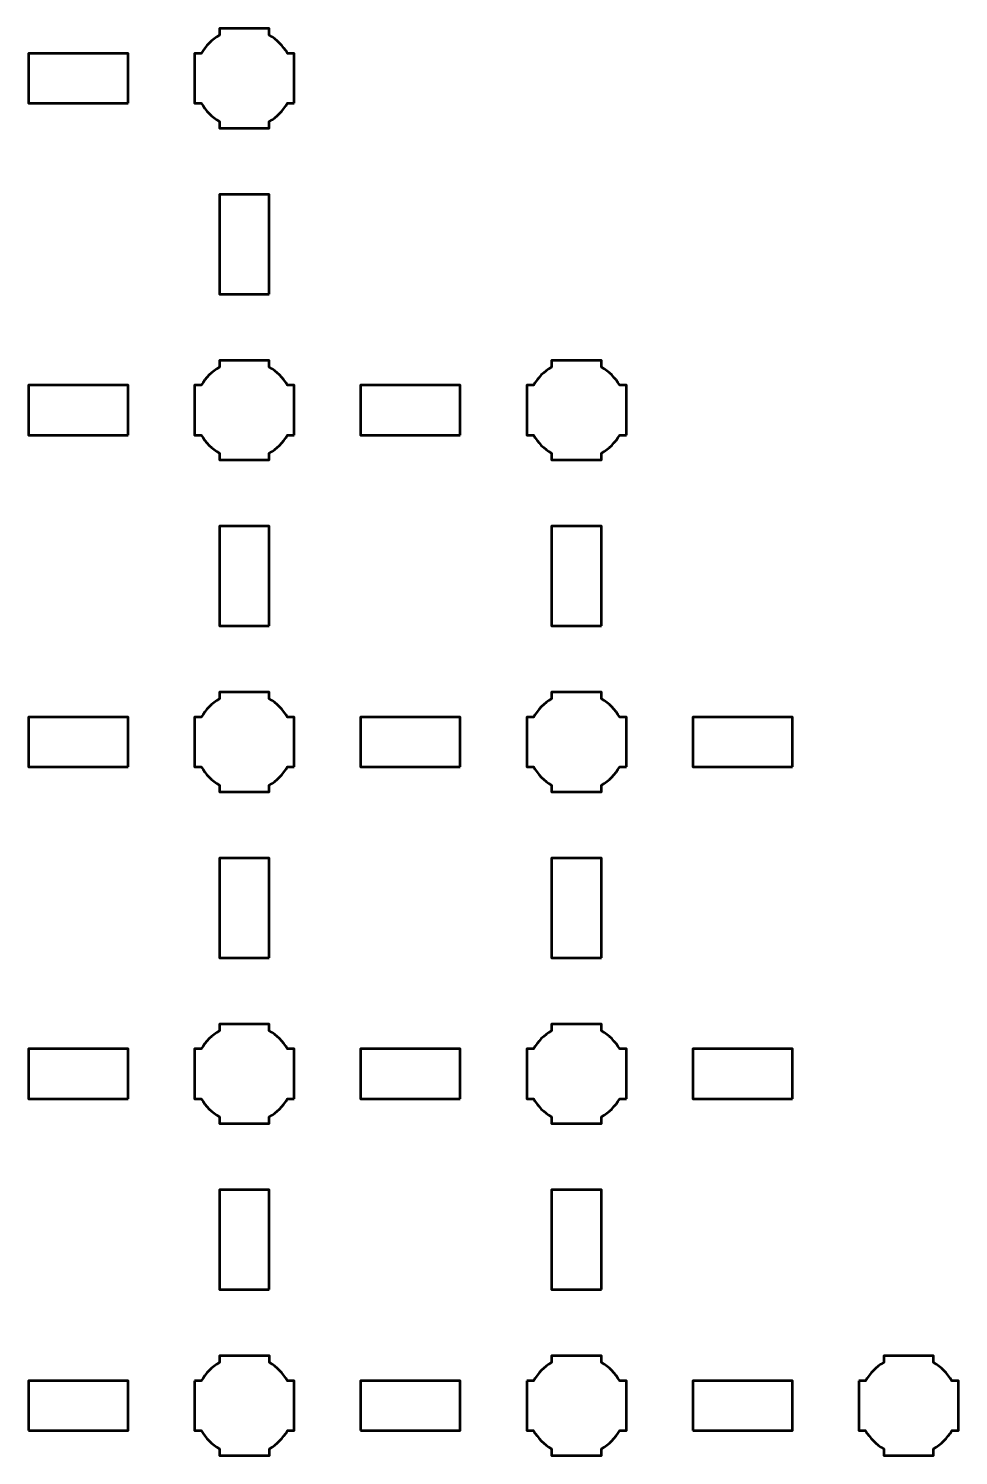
# Model space of a CAD drawing. Header units: centimetres. Extents: x -24.7 to 3.7, y -29.1 to -0.6.
# Drawn here: x -3.8 to 1.8, y -15.15 to -6.55 of the extents above; entities that cross this region are included whole.
import ezdxf

# ---------------------------------------------------------------- set-up
doc = ezdxf.new("R2010")
doc.units = ezdxf.units.CM
doc.header["$MEASUREMENT"] = 0
doc.layers.add('Layer 1', color=7, linetype='Continuous')

msp = doc.modelspace()

# ---------------------------------------------------------------- linework, layer by layer
at = {"layer": 'Layer 1', "lineweight": 53}
for points in [[(-3.8, -15), (-3.2, -15), (-3.2, -14.7), (-3.8, -14.7), (-3.8, -15)], [(-1.8, -15), (-1.2, -15), (-1.2, -14.7), (-1.8, -14.7), (-1.8, -15)], [(0.2, -15), (0.8, -15), (0.8, -14.7), (0.2, -14.7), (0.2, -15)]]:
    msp.add_lwpolyline(points, close=True, dxfattribs=at)
for points, knots in [([(-2.20002, -7), (-2.20002, -7), (-2.24017, -7), (-2.24017, -7), (-2.24017, -7), (-2.26652, -7.04553), (-2.30449, -7.0835), (-2.35002, -7.10985), (-2.35002, -7.10985), (-2.35002, -7.10985), (-2.35002, -7.15), (-2.35002, -7.15), (-2.35002, -7.15), (-2.35002, -7.15), (-2.50002, -7.15), (-2.50002, -7.15), (-2.50002, -7.15), (-2.50002, -7.15), (-2.65002, -7.15), (-2.65002, -7.15), (-2.65002, -7.15), (-2.65002, -7.15), (-2.65002, -7.10985), (-2.65002, -7.10985), (-2.65002, -7.10985), (-2.69555, -7.0835), (-2.73352, -7.04553), (-2.75987, -7), (-2.75987, -7), (-2.75987, -7), (-2.80002, -7), (-2.80002, -7), (-2.80002, -7), (-2.80002, -7), (-2.80002, -6.85), (-2.80002, -6.85), (-2.80002, -6.85), (-2.80002, -6.85), (-2.80002, -6.7), (-2.80002, -6.7), (-2.80002, -6.7), (-2.80002, -6.7), (-2.75987, -6.7), (-2.75987, -6.7), (-2.75987, -6.7), (-2.73352, -6.65447), (-2.69555, -6.6165), (-2.65002, -6.59015), (-2.65002, -6.59015), (-2.65002, -6.59015), (-2.65002, -6.55), (-2.65002, -6.55), (-2.65002, -6.55), (-2.65002, -6.55), (-2.50002, -6.55), (-2.50002, -6.55), (-2.50002, -6.55), (-2.50002, -6.55), (-2.35002, -6.55), (-2.35002, -6.55), (-2.35002, -6.55), (-2.35002, -6.55), (-2.35002, -6.59015), (-2.35002, -6.59015), (-2.35002, -6.59015), (-2.30449, -6.6165), (-2.26652, -6.65447), (-2.24017, -6.7), (-2.24017, -6.7), (-2.24017, -6.7), (-2.20002, -6.7), (-2.20002, -6.7), (-2.20002, -6.7), (-2.20002, -6.7), (-2.20002, -6.85), (-2.20002, -6.85), (-2.20002, -6.85), (-2.20002, -6.85), (-2.20002, -7), (-2.20002, -7)], [0, 0, 0, 0, 0.05, 0.05, 0.05, 0.05, 0.1, 0.1, 0.1, 0.1, 0.15, 0.15, 0.15, 0.15, 0.2, 0.2, 0.2, 0.2, 0.25, 0.25, 0.25, 0.25, 0.3, 0.3, 0.3, 0.3, 0.35, 0.35, 0.35, 0.35, 0.4, 0.4, 0.4, 0.4, 0.45, 0.45, 0.45, 0.45, 0.5, 0.5, 0.5, 0.5, 0.55, 0.55, 0.55, 0.55, 0.6, 0.6, 0.6, 0.6, 0.65, 0.65, 0.65, 0.65, 0.7, 0.7, 0.7, 0.7, 0.75, 0.75, 0.75, 0.75, 0.8, 0.8, 0.8, 0.8, 0.85, 0.85, 0.85, 0.85, 0.9, 0.9, 0.9, 0.9, 0.95, 0.95, 0.95, 0.95, 1, 1, 1, 1]), ([(-3.20002, -7), (-3.20002, -7), (-3.80002, -7), (-3.80002, -7), (-3.80002, -7), (-3.80002, -7), (-3.80002, -6.7), (-3.80002, -6.7), (-3.80002, -6.7), (-3.80002, -6.7), (-3.20002, -6.7), (-3.20002, -6.7), (-3.20002, -6.7), (-3.20002, -6.7), (-3.20002, -7), (-3.20002, -7)], [0, 0, 0, 0, 0.25, 0.25, 0.25, 0.25, 0.5, 0.5, 0.5, 0.5, 0.75, 0.75, 0.75, 0.75, 1, 1, 1, 1]), ([(-2.35002, -8.15), (-2.35002, -8.15), (-2.65002, -8.15), (-2.65002, -8.15), (-2.65002, -8.15), (-2.65002, -8.15), (-2.65002, -7.55), (-2.65002, -7.55), (-2.65002, -7.55), (-2.65002, -7.55), (-2.35002, -7.55), (-2.35002, -7.55), (-2.35002, -7.55), (-2.35002, -7.55), (-2.35002, -8.15), (-2.35002, -8.15)], [0, 0, 0, 0, 0.25, 0.25, 0.25, 0.25, 0.5, 0.5, 0.5, 0.5, 0.75, 0.75, 0.75, 0.75, 1, 1, 1, 1]), ([(-2.20002, -9), (-2.20002, -9), (-2.24017, -9), (-2.24017, -9), (-2.24017, -9), (-2.26652, -9.04553), (-2.30449, -9.0835), (-2.35002, -9.10985), (-2.35002, -9.10985), (-2.35002, -9.10985), (-2.35002, -9.15), (-2.35002, -9.15), (-2.35002, -9.15), (-2.35002, -9.15), (-2.50002, -9.15), (-2.50002, -9.15), (-2.50002, -9.15), (-2.50002, -9.15), (-2.65002, -9.15), (-2.65002, -9.15), (-2.65002, -9.15), (-2.65002, -9.15), (-2.65002, -9.10985), (-2.65002, -9.10985), (-2.65002, -9.10985), (-2.69555, -9.0835), (-2.73352, -9.04553), (-2.75987, -9), (-2.75987, -9), (-2.75987, -9), (-2.80002, -9), (-2.80002, -9), (-2.80002, -9), (-2.80002, -9), (-2.80002, -8.85), (-2.80002, -8.85), (-2.80002, -8.85), (-2.80002, -8.85), (-2.80002, -8.7), (-2.80002, -8.7), (-2.80002, -8.7), (-2.80002, -8.7), (-2.75987, -8.7), (-2.75987, -8.7), (-2.75987, -8.7), (-2.73352, -8.65447), (-2.69555, -8.6165), (-2.65002, -8.59015), (-2.65002, -8.59015), (-2.65002, -8.59015), (-2.65002, -8.55), (-2.65002, -8.55), (-2.65002, -8.55), (-2.65002, -8.55), (-2.50002, -8.55), (-2.50002, -8.55), (-2.50002, -8.55), (-2.50002, -8.55), (-2.35002, -8.55), (-2.35002, -8.55), (-2.35002, -8.55), (-2.35002, -8.55), (-2.35002, -8.59015), (-2.35002, -8.59015), (-2.35002, -8.59015), (-2.30449, -8.6165), (-2.26652, -8.65447), (-2.24017, -8.7), (-2.24017, -8.7), (-2.24017, -8.7), (-2.20002, -8.7), (-2.20002, -8.7), (-2.20002, -8.7), (-2.20002, -8.7), (-2.20002, -8.85), (-2.20002, -8.85), (-2.20002, -8.85), (-2.20002, -8.85), (-2.20002, -9), (-2.20002, -9)], [0, 0, 0, 0, 0.05, 0.05, 0.05, 0.05, 0.1, 0.1, 0.1, 0.1, 0.15, 0.15, 0.15, 0.15, 0.2, 0.2, 0.2, 0.2, 0.25, 0.25, 0.25, 0.25, 0.3, 0.3, 0.3, 0.3, 0.35, 0.35, 0.35, 0.35, 0.4, 0.4, 0.4, 0.4, 0.45, 0.45, 0.45, 0.45, 0.5, 0.5, 0.5, 0.5, 0.55, 0.55, 0.55, 0.55, 0.6, 0.6, 0.6, 0.6, 0.65, 0.65, 0.65, 0.65, 0.7, 0.7, 0.7, 0.7, 0.75, 0.75, 0.75, 0.75, 0.8, 0.8, 0.8, 0.8, 0.85, 0.85, 0.85, 0.85, 0.9, 0.9, 0.9, 0.9, 0.95, 0.95, 0.95, 0.95, 1, 1, 1, 1]), ([(-0.20002, -9), (-0.20002, -9), (-0.24017, -9), (-0.24017, -9), (-0.24017, -9), (-0.26652, -9.04553), (-0.30449, -9.0835), (-0.35002, -9.10985), (-0.35002, -9.10985), (-0.35002, -9.10985), (-0.35002, -9.15), (-0.35002, -9.15), (-0.35002, -9.15), (-0.35002, -9.15), (-0.50002, -9.15), (-0.50002, -9.15), (-0.50002, -9.15), (-0.50002, -9.15), (-0.65002, -9.15), (-0.65002, -9.15), (-0.65002, -9.15), (-0.65002, -9.15), (-0.65002, -9.10985), (-0.65002, -9.10985), (-0.65002, -9.10985), (-0.69555, -9.0835), (-0.73352, -9.04553), (-0.75987, -9), (-0.75987, -9), (-0.75987, -9), (-0.80002, -9), (-0.80002, -9), (-0.80002, -9), (-0.80002, -9), (-0.80002, -8.85), (-0.80002, -8.85), (-0.80002, -8.85), (-0.80002, -8.85), (-0.80002, -8.7), (-0.80002, -8.7), (-0.80002, -8.7), (-0.80002, -8.7), (-0.75987, -8.7), (-0.75987, -8.7), (-0.75987, -8.7), (-0.73352, -8.65447), (-0.69555, -8.6165), (-0.65002, -8.59015), (-0.65002, -8.59015), (-0.65002, -8.59015), (-0.65002, -8.55), (-0.65002, -8.55), (-0.65002, -8.55), (-0.65002, -8.55), (-0.50002, -8.55), (-0.50002, -8.55), (-0.50002, -8.55), (-0.50002, -8.55), (-0.35002, -8.55), (-0.35002, -8.55), (-0.35002, -8.55), (-0.35002, -8.55), (-0.35002, -8.59015), (-0.35002, -8.59015), (-0.35002, -8.59015), (-0.30449, -8.6165), (-0.26652, -8.65447), (-0.24017, -8.7), (-0.24017, -8.7), (-0.24017, -8.7), (-0.20002, -8.7), (-0.20002, -8.7), (-0.20002, -8.7), (-0.20002, -8.7), (-0.20002, -8.85), (-0.20002, -8.85), (-0.20002, -8.85), (-0.20002, -8.85), (-0.20002, -9), (-0.20002, -9)], [0, 0, 0, 0, 0.05, 0.05, 0.05, 0.05, 0.1, 0.1, 0.1, 0.1, 0.15, 0.15, 0.15, 0.15, 0.2, 0.2, 0.2, 0.2, 0.25, 0.25, 0.25, 0.25, 0.3, 0.3, 0.3, 0.3, 0.35, 0.35, 0.35, 0.35, 0.4, 0.4, 0.4, 0.4, 0.45, 0.45, 0.45, 0.45, 0.5, 0.5, 0.5, 0.5, 0.55, 0.55, 0.55, 0.55, 0.6, 0.6, 0.6, 0.6, 0.65, 0.65, 0.65, 0.65, 0.7, 0.7, 0.7, 0.7, 0.75, 0.75, 0.75, 0.75, 0.8, 0.8, 0.8, 0.8, 0.85, 0.85, 0.85, 0.85, 0.9, 0.9, 0.9, 0.9, 0.95, 0.95, 0.95, 0.95, 1, 1, 1, 1]), ([(-3.20002, -9), (-3.20002, -9), (-3.80002, -9), (-3.80002, -9), (-3.80002, -9), (-3.80002, -9), (-3.80002, -8.7), (-3.80002, -8.7), (-3.80002, -8.7), (-3.80002, -8.7), (-3.20002, -8.7), (-3.20002, -8.7), (-3.20002, -8.7), (-3.20002, -8.7), (-3.20002, -9), (-3.20002, -9)], [0, 0, 0, 0, 0.25, 0.25, 0.25, 0.25, 0.5, 0.5, 0.5, 0.5, 0.75, 0.75, 0.75, 0.75, 1, 1, 1, 1]), ([(-1.20002, -9), (-1.20002, -9), (-1.80002, -9), (-1.80002, -9), (-1.80002, -9), (-1.80002, -9), (-1.80002, -8.7), (-1.80002, -8.7), (-1.80002, -8.7), (-1.80002, -8.7), (-1.20002, -8.7), (-1.20002, -8.7), (-1.20002, -8.7), (-1.20002, -8.7), (-1.20002, -9), (-1.20002, -9)], [0, 0, 0, 0, 0.25, 0.25, 0.25, 0.25, 0.5, 0.5, 0.5, 0.5, 0.75, 0.75, 0.75, 0.75, 1, 1, 1, 1]), ([(-2.35002, -10.15), (-2.35002, -10.15), (-2.65002, -10.15), (-2.65002, -10.15), (-2.65002, -10.15), (-2.65002, -10.15), (-2.65002, -9.55), (-2.65002, -9.55), (-2.65002, -9.55), (-2.65002, -9.55), (-2.35002, -9.55), (-2.35002, -9.55), (-2.35002, -9.55), (-2.35002, -9.55), (-2.35002, -10.15), (-2.35002, -10.15)], [0, 0, 0, 0, 0.25, 0.25, 0.25, 0.25, 0.5, 0.5, 0.5, 0.5, 0.75, 0.75, 0.75, 0.75, 1, 1, 1, 1]), ([(-0.35002, -10.15), (-0.35002, -10.15), (-0.65002, -10.15), (-0.65002, -10.15), (-0.65002, -10.15), (-0.65002, -10.15), (-0.65002, -9.55), (-0.65002, -9.55), (-0.65002, -9.55), (-0.65002, -9.55), (-0.35002, -9.55), (-0.35002, -9.55), (-0.35002, -9.55), (-0.35002, -9.55), (-0.35002, -10.15), (-0.35002, -10.15)], [0, 0, 0, 0, 0.25, 0.25, 0.25, 0.25, 0.5, 0.5, 0.5, 0.5, 0.75, 0.75, 0.75, 0.75, 1, 1, 1, 1]), ([(-2.20002, -11), (-2.20002, -11), (-2.24017, -11), (-2.24017, -11), (-2.24017, -11), (-2.26652, -11.04553), (-2.30449, -11.0835), (-2.35002, -11.10985), (-2.35002, -11.10985), (-2.35002, -11.10985), (-2.35002, -11.15), (-2.35002, -11.15), (-2.35002, -11.15), (-2.35002, -11.15), (-2.50002, -11.15), (-2.50002, -11.15), (-2.50002, -11.15), (-2.50002, -11.15), (-2.65002, -11.15), (-2.65002, -11.15), (-2.65002, -11.15), (-2.65002, -11.15), (-2.65002, -11.10985), (-2.65002, -11.10985), (-2.65002, -11.10985), (-2.69555, -11.0835), (-2.73352, -11.04553), (-2.75987, -11), (-2.75987, -11), (-2.75987, -11), (-2.80002, -11), (-2.80002, -11), (-2.80002, -11), (-2.80002, -11), (-2.80002, -10.85), (-2.80002, -10.85), (-2.80002, -10.85), (-2.80002, -10.85), (-2.80002, -10.7), (-2.80002, -10.7), (-2.80002, -10.7), (-2.80002, -10.7), (-2.75987, -10.7), (-2.75987, -10.7), (-2.75987, -10.7), (-2.73352, -10.65447), (-2.69555, -10.6165), (-2.65002, -10.59015), (-2.65002, -10.59015), (-2.65002, -10.59015), (-2.65002, -10.55), (-2.65002, -10.55), (-2.65002, -10.55), (-2.65002, -10.55), (-2.50002, -10.55), (-2.50002, -10.55), (-2.50002, -10.55), (-2.50002, -10.55), (-2.35002, -10.55), (-2.35002, -10.55), (-2.35002, -10.55), (-2.35002, -10.55), (-2.35002, -10.59015), (-2.35002, -10.59015), (-2.35002, -10.59015), (-2.30449, -10.6165), (-2.26652, -10.65447), (-2.24017, -10.7), (-2.24017, -10.7), (-2.24017, -10.7), (-2.20002, -10.7), (-2.20002, -10.7), (-2.20002, -10.7), (-2.20002, -10.7), (-2.20002, -10.85), (-2.20002, -10.85), (-2.20002, -10.85), (-2.20002, -10.85), (-2.20002, -11), (-2.20002, -11)], [0, 0, 0, 0, 0.05, 0.05, 0.05, 0.05, 0.1, 0.1, 0.1, 0.1, 0.15, 0.15, 0.15, 0.15, 0.2, 0.2, 0.2, 0.2, 0.25, 0.25, 0.25, 0.25, 0.3, 0.3, 0.3, 0.3, 0.35, 0.35, 0.35, 0.35, 0.4, 0.4, 0.4, 0.4, 0.45, 0.45, 0.45, 0.45, 0.5, 0.5, 0.5, 0.5, 0.55, 0.55, 0.55, 0.55, 0.6, 0.6, 0.6, 0.6, 0.65, 0.65, 0.65, 0.65, 0.7, 0.7, 0.7, 0.7, 0.75, 0.75, 0.75, 0.75, 0.8, 0.8, 0.8, 0.8, 0.85, 0.85, 0.85, 0.85, 0.9, 0.9, 0.9, 0.9, 0.95, 0.95, 0.95, 0.95, 1, 1, 1, 1]), ([(-0.20002, -11), (-0.20002, -11), (-0.24017, -11), (-0.24017, -11), (-0.24017, -11), (-0.26652, -11.04553), (-0.30449, -11.0835), (-0.35002, -11.10985), (-0.35002, -11.10985), (-0.35002, -11.10985), (-0.35002, -11.15), (-0.35002, -11.15), (-0.35002, -11.15), (-0.35002, -11.15), (-0.50002, -11.15), (-0.50002, -11.15), (-0.50002, -11.15), (-0.50002, -11.15), (-0.65002, -11.15), (-0.65002, -11.15), (-0.65002, -11.15), (-0.65002, -11.15), (-0.65002, -11.10985), (-0.65002, -11.10985), (-0.65002, -11.10985), (-0.69555, -11.0835), (-0.73352, -11.04553), (-0.75987, -11), (-0.75987, -11), (-0.75987, -11), (-0.80002, -11), (-0.80002, -11), (-0.80002, -11), (-0.80002, -11), (-0.80002, -10.85), (-0.80002, -10.85), (-0.80002, -10.85), (-0.80002, -10.85), (-0.80002, -10.7), (-0.80002, -10.7), (-0.80002, -10.7), (-0.80002, -10.7), (-0.75987, -10.7), (-0.75987, -10.7), (-0.75987, -10.7), (-0.73352, -10.65447), (-0.69555, -10.6165), (-0.65002, -10.59015), (-0.65002, -10.59015), (-0.65002, -10.59015), (-0.65002, -10.55), (-0.65002, -10.55), (-0.65002, -10.55), (-0.65002, -10.55), (-0.50002, -10.55), (-0.50002, -10.55), (-0.50002, -10.55), (-0.50002, -10.55), (-0.35002, -10.55), (-0.35002, -10.55), (-0.35002, -10.55), (-0.35002, -10.55), (-0.35002, -10.59015), (-0.35002, -10.59015), (-0.35002, -10.59015), (-0.30449, -10.6165), (-0.26652, -10.65447), (-0.24017, -10.7), (-0.24017, -10.7), (-0.24017, -10.7), (-0.20002, -10.7), (-0.20002, -10.7), (-0.20002, -10.7), (-0.20002, -10.7), (-0.20002, -10.85), (-0.20002, -10.85), (-0.20002, -10.85), (-0.20002, -10.85), (-0.20002, -11), (-0.20002, -11)], [0, 0, 0, 0, 0.05, 0.05, 0.05, 0.05, 0.1, 0.1, 0.1, 0.1, 0.15, 0.15, 0.15, 0.15, 0.2, 0.2, 0.2, 0.2, 0.25, 0.25, 0.25, 0.25, 0.3, 0.3, 0.3, 0.3, 0.35, 0.35, 0.35, 0.35, 0.4, 0.4, 0.4, 0.4, 0.45, 0.45, 0.45, 0.45, 0.5, 0.5, 0.5, 0.5, 0.55, 0.55, 0.55, 0.55, 0.6, 0.6, 0.6, 0.6, 0.65, 0.65, 0.65, 0.65, 0.7, 0.7, 0.7, 0.7, 0.75, 0.75, 0.75, 0.75, 0.8, 0.8, 0.8, 0.8, 0.85, 0.85, 0.85, 0.85, 0.9, 0.9, 0.9, 0.9, 0.95, 0.95, 0.95, 0.95, 1, 1, 1, 1]), ([(-3.20002, -11), (-3.20002, -11), (-3.80002, -11), (-3.80002, -11), (-3.80002, -11), (-3.80002, -11), (-3.80002, -10.7), (-3.80002, -10.7), (-3.80002, -10.7), (-3.80002, -10.7), (-3.20002, -10.7), (-3.20002, -10.7), (-3.20002, -10.7), (-3.20002, -10.7), (-3.20002, -11), (-3.20002, -11)], [0, 0, 0, 0, 0.25, 0.25, 0.25, 0.25, 0.5, 0.5, 0.5, 0.5, 0.75, 0.75, 0.75, 0.75, 1, 1, 1, 1]), ([(-1.20002, -11), (-1.20002, -11), (-1.80002, -11), (-1.80002, -11), (-1.80002, -11), (-1.80002, -11), (-1.80002, -10.7), (-1.80002, -10.7), (-1.80002, -10.7), (-1.80002, -10.7), (-1.20002, -10.7), (-1.20002, -10.7), (-1.20002, -10.7), (-1.20002, -10.7), (-1.20002, -11), (-1.20002, -11)], [0, 0, 0, 0, 0.25, 0.25, 0.25, 0.25, 0.5, 0.5, 0.5, 0.5, 0.75, 0.75, 0.75, 0.75, 1, 1, 1, 1]), ([(0.79998, -11), (0.79998, -11), (0.19998, -11), (0.19998, -11), (0.19998, -11), (0.19998, -11), (0.19998, -10.7), (0.19998, -10.7), (0.19998, -10.7), (0.19998, -10.7), (0.79998, -10.7), (0.79998, -10.7), (0.79998, -10.7), (0.79998, -10.7), (0.79998, -11), (0.79998, -11)], [0, 0, 0, 0, 0.25, 0.25, 0.25, 0.25, 0.5, 0.5, 0.5, 0.5, 0.75, 0.75, 0.75, 0.75, 1, 1, 1, 1]), ([(-2.35002, -12.15), (-2.35002, -12.15), (-2.65002, -12.15), (-2.65002, -12.15), (-2.65002, -12.15), (-2.65002, -12.15), (-2.65002, -11.55), (-2.65002, -11.55), (-2.65002, -11.55), (-2.65002, -11.55), (-2.35002, -11.55), (-2.35002, -11.55), (-2.35002, -11.55), (-2.35002, -11.55), (-2.35002, -12.15), (-2.35002, -12.15)], [0, 0, 0, 0, 0.25, 0.25, 0.25, 0.25, 0.5, 0.5, 0.5, 0.5, 0.75, 0.75, 0.75, 0.75, 1, 1, 1, 1]), ([(-0.35002, -12.15), (-0.35002, -12.15), (-0.65002, -12.15), (-0.65002, -12.15), (-0.65002, -12.15), (-0.65002, -12.15), (-0.65002, -11.55), (-0.65002, -11.55), (-0.65002, -11.55), (-0.65002, -11.55), (-0.35002, -11.55), (-0.35002, -11.55), (-0.35002, -11.55), (-0.35002, -11.55), (-0.35002, -12.15), (-0.35002, -12.15)], [0, 0, 0, 0, 0.25, 0.25, 0.25, 0.25, 0.5, 0.5, 0.5, 0.5, 0.75, 0.75, 0.75, 0.75, 1, 1, 1, 1]), ([(-2.20002, -13), (-2.20002, -13), (-2.24017, -13), (-2.24017, -13), (-2.24017, -13), (-2.26652, -13.04553), (-2.30449, -13.0835), (-2.35002, -13.10985), (-2.35002, -13.10985), (-2.35002, -13.10985), (-2.35002, -13.15), (-2.35002, -13.15), (-2.35002, -13.15), (-2.35002, -13.15), (-2.50002, -13.15), (-2.50002, -13.15), (-2.50002, -13.15), (-2.50002, -13.15), (-2.65002, -13.15), (-2.65002, -13.15), (-2.65002, -13.15), (-2.65002, -13.15), (-2.65002, -13.10985), (-2.65002, -13.10985), (-2.65002, -13.10985), (-2.69555, -13.0835), (-2.73352, -13.04553), (-2.75987, -13), (-2.75987, -13), (-2.75987, -13), (-2.80002, -13), (-2.80002, -13), (-2.80002, -13), (-2.80002, -13), (-2.80002, -12.85), (-2.80002, -12.85), (-2.80002, -12.85), (-2.80002, -12.85), (-2.80002, -12.7), (-2.80002, -12.7), (-2.80002, -12.7), (-2.80002, -12.7), (-2.75987, -12.7), (-2.75987, -12.7), (-2.75987, -12.7), (-2.73352, -12.65447), (-2.69555, -12.6165), (-2.65002, -12.59015), (-2.65002, -12.59015), (-2.65002, -12.59015), (-2.65002, -12.55), (-2.65002, -12.55), (-2.65002, -12.55), (-2.65002, -12.55), (-2.50002, -12.55), (-2.50002, -12.55), (-2.50002, -12.55), (-2.50002, -12.55), (-2.35002, -12.55), (-2.35002, -12.55), (-2.35002, -12.55), (-2.35002, -12.55), (-2.35002, -12.59015), (-2.35002, -12.59015), (-2.35002, -12.59015), (-2.30449, -12.6165), (-2.26652, -12.65447), (-2.24017, -12.7), (-2.24017, -12.7), (-2.24017, -12.7), (-2.20002, -12.7), (-2.20002, -12.7), (-2.20002, -12.7), (-2.20002, -12.7), (-2.20002, -12.85), (-2.20002, -12.85), (-2.20002, -12.85), (-2.20002, -12.85), (-2.20002, -13), (-2.20002, -13)], [0, 0, 0, 0, 0.05, 0.05, 0.05, 0.05, 0.1, 0.1, 0.1, 0.1, 0.15, 0.15, 0.15, 0.15, 0.2, 0.2, 0.2, 0.2, 0.25, 0.25, 0.25, 0.25, 0.3, 0.3, 0.3, 0.3, 0.35, 0.35, 0.35, 0.35, 0.4, 0.4, 0.4, 0.4, 0.45, 0.45, 0.45, 0.45, 0.5, 0.5, 0.5, 0.5, 0.55, 0.55, 0.55, 0.55, 0.6, 0.6, 0.6, 0.6, 0.65, 0.65, 0.65, 0.65, 0.7, 0.7, 0.7, 0.7, 0.75, 0.75, 0.75, 0.75, 0.8, 0.8, 0.8, 0.8, 0.85, 0.85, 0.85, 0.85, 0.9, 0.9, 0.9, 0.9, 0.95, 0.95, 0.95, 0.95, 1, 1, 1, 1]), ([(-0.20002, -13), (-0.20002, -13), (-0.24017, -13), (-0.24017, -13), (-0.24017, -13), (-0.26652, -13.04553), (-0.30449, -13.0835), (-0.35002, -13.10985), (-0.35002, -13.10985), (-0.35002, -13.10985), (-0.35002, -13.15), (-0.35002, -13.15), (-0.35002, -13.15), (-0.35002, -13.15), (-0.50002, -13.15), (-0.50002, -13.15), (-0.50002, -13.15), (-0.50002, -13.15), (-0.65002, -13.15), (-0.65002, -13.15), (-0.65002, -13.15), (-0.65002, -13.15), (-0.65002, -13.10985), (-0.65002, -13.10985), (-0.65002, -13.10985), (-0.69555, -13.0835), (-0.73352, -13.04553), (-0.75987, -13), (-0.75987, -13), (-0.75987, -13), (-0.80002, -13), (-0.80002, -13), (-0.80002, -13), (-0.80002, -13), (-0.80002, -12.85), (-0.80002, -12.85), (-0.80002, -12.85), (-0.80002, -12.85), (-0.80002, -12.7), (-0.80002, -12.7), (-0.80002, -12.7), (-0.80002, -12.7), (-0.75987, -12.7), (-0.75987, -12.7), (-0.75987, -12.7), (-0.73352, -12.65447), (-0.69555, -12.6165), (-0.65002, -12.59015), (-0.65002, -12.59015), (-0.65002, -12.59015), (-0.65002, -12.55), (-0.65002, -12.55), (-0.65002, -12.55), (-0.65002, -12.55), (-0.50002, -12.55), (-0.50002, -12.55), (-0.50002, -12.55), (-0.50002, -12.55), (-0.35002, -12.55), (-0.35002, -12.55), (-0.35002, -12.55), (-0.35002, -12.55), (-0.35002, -12.59015), (-0.35002, -12.59015), (-0.35002, -12.59015), (-0.30449, -12.6165), (-0.26652, -12.65447), (-0.24017, -12.7), (-0.24017, -12.7), (-0.24017, -12.7), (-0.20002, -12.7), (-0.20002, -12.7), (-0.20002, -12.7), (-0.20002, -12.7), (-0.20002, -12.85), (-0.20002, -12.85), (-0.20002, -12.85), (-0.20002, -12.85), (-0.20002, -13), (-0.20002, -13)], [0, 0, 0, 0, 0.05, 0.05, 0.05, 0.05, 0.1, 0.1, 0.1, 0.1, 0.15, 0.15, 0.15, 0.15, 0.2, 0.2, 0.2, 0.2, 0.25, 0.25, 0.25, 0.25, 0.3, 0.3, 0.3, 0.3, 0.35, 0.35, 0.35, 0.35, 0.4, 0.4, 0.4, 0.4, 0.45, 0.45, 0.45, 0.45, 0.5, 0.5, 0.5, 0.5, 0.55, 0.55, 0.55, 0.55, 0.6, 0.6, 0.6, 0.6, 0.65, 0.65, 0.65, 0.65, 0.7, 0.7, 0.7, 0.7, 0.75, 0.75, 0.75, 0.75, 0.8, 0.8, 0.8, 0.8, 0.85, 0.85, 0.85, 0.85, 0.9, 0.9, 0.9, 0.9, 0.95, 0.95, 0.95, 0.95, 1, 1, 1, 1]), ([(-3.20002, -13), (-3.20002, -13), (-3.80002, -13), (-3.80002, -13), (-3.80002, -13), (-3.80002, -13), (-3.80002, -12.7), (-3.80002, -12.7), (-3.80002, -12.7), (-3.80002, -12.7), (-3.20002, -12.7), (-3.20002, -12.7), (-3.20002, -12.7), (-3.20002, -12.7), (-3.20002, -13), (-3.20002, -13)], [0, 0, 0, 0, 0.25, 0.25, 0.25, 0.25, 0.5, 0.5, 0.5, 0.5, 0.75, 0.75, 0.75, 0.75, 1, 1, 1, 1]), ([(-1.20002, -13), (-1.20002, -13), (-1.80002, -13), (-1.80002, -13), (-1.80002, -13), (-1.80002, -13), (-1.80002, -12.7), (-1.80002, -12.7), (-1.80002, -12.7), (-1.80002, -12.7), (-1.20002, -12.7), (-1.20002, -12.7), (-1.20002, -12.7), (-1.20002, -12.7), (-1.20002, -13), (-1.20002, -13)], [0, 0, 0, 0, 0.25, 0.25, 0.25, 0.25, 0.5, 0.5, 0.5, 0.5, 0.75, 0.75, 0.75, 0.75, 1, 1, 1, 1]), ([(0.79998, -13), (0.79998, -13), (0.19998, -13), (0.19998, -13), (0.19998, -13), (0.19998, -13), (0.19998, -12.7), (0.19998, -12.7), (0.19998, -12.7), (0.19998, -12.7), (0.79998, -12.7), (0.79998, -12.7), (0.79998, -12.7), (0.79998, -12.7), (0.79998, -13), (0.79998, -13)], [0, 0, 0, 0, 0.25, 0.25, 0.25, 0.25, 0.5, 0.5, 0.5, 0.5, 0.75, 0.75, 0.75, 0.75, 1, 1, 1, 1]), ([(-2.35002, -14.15), (-2.35002, -14.15), (-2.65002, -14.15), (-2.65002, -14.15), (-2.65002, -14.15), (-2.65002, -14.15), (-2.65002, -13.55), (-2.65002, -13.55), (-2.65002, -13.55), (-2.65002, -13.55), (-2.35002, -13.55), (-2.35002, -13.55), (-2.35002, -13.55), (-2.35002, -13.55), (-2.35002, -14.15), (-2.35002, -14.15)], [0, 0, 0, 0, 0.25, 0.25, 0.25, 0.25, 0.5, 0.5, 0.5, 0.5, 0.75, 0.75, 0.75, 0.75, 1, 1, 1, 1]), ([(-0.35002, -14.15), (-0.35002, -14.15), (-0.65002, -14.15), (-0.65002, -14.15), (-0.65002, -14.15), (-0.65002, -14.15), (-0.65002, -13.55), (-0.65002, -13.55), (-0.65002, -13.55), (-0.65002, -13.55), (-0.35002, -13.55), (-0.35002, -13.55), (-0.35002, -13.55), (-0.35002, -13.55), (-0.35002, -14.15), (-0.35002, -14.15)], [0, 0, 0, 0, 0.25, 0.25, 0.25, 0.25, 0.5, 0.5, 0.5, 0.5, 0.75, 0.75, 0.75, 0.75, 1, 1, 1, 1]), ([(-2.8, -14.7), (-2.8, -14.7), (-2.75985, -14.7), (-2.75985, -14.7), (-2.75985, -14.7), (-2.7335, -14.65447), (-2.69553, -14.6165), (-2.65, -14.59015), (-2.65, -14.59015), (-2.65, -14.59015), (-2.65, -14.55), (-2.65, -14.55), (-2.65, -14.55), (-2.65, -14.55), (-2.5, -14.55), (-2.5, -14.55), (-2.5, -14.55), (-2.5, -14.55), (-2.35, -14.55), (-2.35, -14.55), (-2.35, -14.55), (-2.35, -14.55), (-2.35, -14.59015), (-2.35, -14.59015), (-2.35, -14.59015), (-2.30447, -14.6165), (-2.2665, -14.65447), (-2.24015, -14.7), (-2.24015, -14.7), (-2.24015, -14.7), (-2.2, -14.7), (-2.2, -14.7), (-2.2, -14.7), (-2.2, -14.7), (-2.2, -14.85), (-2.2, -14.85), (-2.2, -14.85), (-2.2, -14.85), (-2.2, -15), (-2.2, -15), (-2.2, -15), (-2.2, -15), (-2.24015, -15), (-2.24015, -15), (-2.24015, -15), (-2.2665, -15.04553), (-2.30447, -15.0835), (-2.35, -15.10985), (-2.35, -15.10985), (-2.35, -15.10985), (-2.35, -15.15), (-2.35, -15.15), (-2.35, -15.15), (-2.35, -15.15), (-2.5, -15.15), (-2.5, -15.15), (-2.5, -15.15), (-2.5, -15.15), (-2.65, -15.15), (-2.65, -15.15), (-2.65, -15.15), (-2.65, -15.15), (-2.65, -15.10985), (-2.65, -15.10985), (-2.65, -15.10985), (-2.69553, -15.0835), (-2.7335, -15.04553), (-2.75985, -15), (-2.75985, -15), (-2.75985, -15), (-2.8, -15), (-2.8, -15), (-2.8, -15), (-2.8, -15), (-2.8, -14.85), (-2.8, -14.85), (-2.8, -14.85), (-2.8, -14.85), (-2.8, -14.7), (-2.8, -14.7)], [0, 0, 0, 0, 0.05, 0.05, 0.05, 0.05, 0.1, 0.1, 0.1, 0.1, 0.15, 0.15, 0.15, 0.15, 0.2, 0.2, 0.2, 0.2, 0.25, 0.25, 0.25, 0.25, 0.3, 0.3, 0.3, 0.3, 0.35, 0.35, 0.35, 0.35, 0.4, 0.4, 0.4, 0.4, 0.45, 0.45, 0.45, 0.45, 0.5, 0.5, 0.5, 0.5, 0.55, 0.55, 0.55, 0.55, 0.6, 0.6, 0.6, 0.6, 0.65, 0.65, 0.65, 0.65, 0.7, 0.7, 0.7, 0.7, 0.75, 0.75, 0.75, 0.75, 0.8, 0.8, 0.8, 0.8, 0.85, 0.85, 0.85, 0.85, 0.9, 0.9, 0.9, 0.9, 0.95, 0.95, 0.95, 0.95, 1, 1, 1, 1]), ([(-0.8, -14.7), (-0.8, -14.7), (-0.75985, -14.7), (-0.75985, -14.7), (-0.75985, -14.7), (-0.7335, -14.65447), (-0.69553, -14.6165), (-0.65, -14.59015), (-0.65, -14.59015), (-0.65, -14.59015), (-0.65, -14.55), (-0.65, -14.55), (-0.65, -14.55), (-0.65, -14.55), (-0.5, -14.55), (-0.5, -14.55), (-0.5, -14.55), (-0.5, -14.55), (-0.35, -14.55), (-0.35, -14.55), (-0.35, -14.55), (-0.35, -14.55), (-0.35, -14.59015), (-0.35, -14.59015), (-0.35, -14.59015), (-0.30447, -14.6165), (-0.2665, -14.65447), (-0.24015, -14.7), (-0.24015, -14.7), (-0.24015, -14.7), (-0.2, -14.7), (-0.2, -14.7), (-0.2, -14.7), (-0.2, -14.7), (-0.2, -14.85), (-0.2, -14.85), (-0.2, -14.85), (-0.2, -14.85), (-0.2, -15), (-0.2, -15), (-0.2, -15), (-0.2, -15), (-0.24015, -15), (-0.24015, -15), (-0.24015, -15), (-0.2665, -15.04553), (-0.30447, -15.0835), (-0.35, -15.10985), (-0.35, -15.10985), (-0.35, -15.10985), (-0.35, -15.15), (-0.35, -15.15), (-0.35, -15.15), (-0.35, -15.15), (-0.5, -15.15), (-0.5, -15.15), (-0.5, -15.15), (-0.5, -15.15), (-0.65, -15.15), (-0.65, -15.15), (-0.65, -15.15), (-0.65, -15.15), (-0.65, -15.10985), (-0.65, -15.10985), (-0.65, -15.10985), (-0.69553, -15.0835), (-0.7335, -15.04553), (-0.75985, -15), (-0.75985, -15), (-0.75985, -15), (-0.8, -15), (-0.8, -15), (-0.8, -15), (-0.8, -15), (-0.8, -14.85), (-0.8, -14.85), (-0.8, -14.85), (-0.8, -14.85), (-0.8, -14.7), (-0.8, -14.7)], [0, 0, 0, 0, 0.05, 0.05, 0.05, 0.05, 0.1, 0.1, 0.1, 0.1, 0.15, 0.15, 0.15, 0.15, 0.2, 0.2, 0.2, 0.2, 0.25, 0.25, 0.25, 0.25, 0.3, 0.3, 0.3, 0.3, 0.35, 0.35, 0.35, 0.35, 0.4, 0.4, 0.4, 0.4, 0.45, 0.45, 0.45, 0.45, 0.5, 0.5, 0.5, 0.5, 0.55, 0.55, 0.55, 0.55, 0.6, 0.6, 0.6, 0.6, 0.65, 0.65, 0.65, 0.65, 0.7, 0.7, 0.7, 0.7, 0.75, 0.75, 0.75, 0.75, 0.8, 0.8, 0.8, 0.8, 0.85, 0.85, 0.85, 0.85, 0.9, 0.9, 0.9, 0.9, 0.95, 0.95, 0.95, 0.95, 1, 1, 1, 1]), ([(1.2, -14.7), (1.2, -14.7), (1.24015, -14.7), (1.24015, -14.7), (1.24015, -14.7), (1.2665, -14.65447), (1.30447, -14.6165), (1.35, -14.59015), (1.35, -14.59015), (1.35, -14.59015), (1.35, -14.55), (1.35, -14.55), (1.35, -14.55), (1.35, -14.55), (1.5, -14.55), (1.5, -14.55), (1.5, -14.55), (1.5, -14.55), (1.65, -14.55), (1.65, -14.55), (1.65, -14.55), (1.65, -14.55), (1.65, -14.59015), (1.65, -14.59015), (1.65, -14.59015), (1.69553, -14.6165), (1.7335, -14.65447), (1.75985, -14.7), (1.75985, -14.7), (1.75985, -14.7), (1.8, -14.7), (1.8, -14.7), (1.8, -14.7), (1.8, -14.7), (1.8, -14.85), (1.8, -14.85), (1.8, -14.85), (1.8, -14.85), (1.8, -15), (1.8, -15), (1.8, -15), (1.8, -15), (1.75985, -15), (1.75985, -15), (1.75985, -15), (1.7335, -15.04553), (1.69553, -15.0835), (1.65, -15.10985), (1.65, -15.10985), (1.65, -15.10985), (1.65, -15.15), (1.65, -15.15), (1.65, -15.15), (1.65, -15.15), (1.5, -15.15), (1.5, -15.15), (1.5, -15.15), (1.5, -15.15), (1.35, -15.15), (1.35, -15.15), (1.35, -15.15), (1.35, -15.15), (1.35, -15.10985), (1.35, -15.10985), (1.35, -15.10985), (1.30447, -15.0835), (1.2665, -15.04553), (1.24015, -15), (1.24015, -15), (1.24015, -15), (1.2, -15), (1.2, -15), (1.2, -15), (1.2, -15), (1.2, -14.85), (1.2, -14.85), (1.2, -14.85), (1.2, -14.85), (1.2, -14.7), (1.2, -14.7)], [0, 0, 0, 0, 0.05, 0.05, 0.05, 0.05, 0.1, 0.1, 0.1, 0.1, 0.15, 0.15, 0.15, 0.15, 0.2, 0.2, 0.2, 0.2, 0.25, 0.25, 0.25, 0.25, 0.3, 0.3, 0.3, 0.3, 0.35, 0.35, 0.35, 0.35, 0.4, 0.4, 0.4, 0.4, 0.45, 0.45, 0.45, 0.45, 0.5, 0.5, 0.5, 0.5, 0.55, 0.55, 0.55, 0.55, 0.6, 0.6, 0.6, 0.6, 0.65, 0.65, 0.65, 0.65, 0.7, 0.7, 0.7, 0.7, 0.75, 0.75, 0.75, 0.75, 0.8, 0.8, 0.8, 0.8, 0.85, 0.85, 0.85, 0.85, 0.9, 0.9, 0.9, 0.9, 0.95, 0.95, 0.95, 0.95, 1, 1, 1, 1])]:
    msp.add_open_spline(points, degree=3, knots=knots, dxfattribs=at)

doc.saveas('drawing.dxf')
